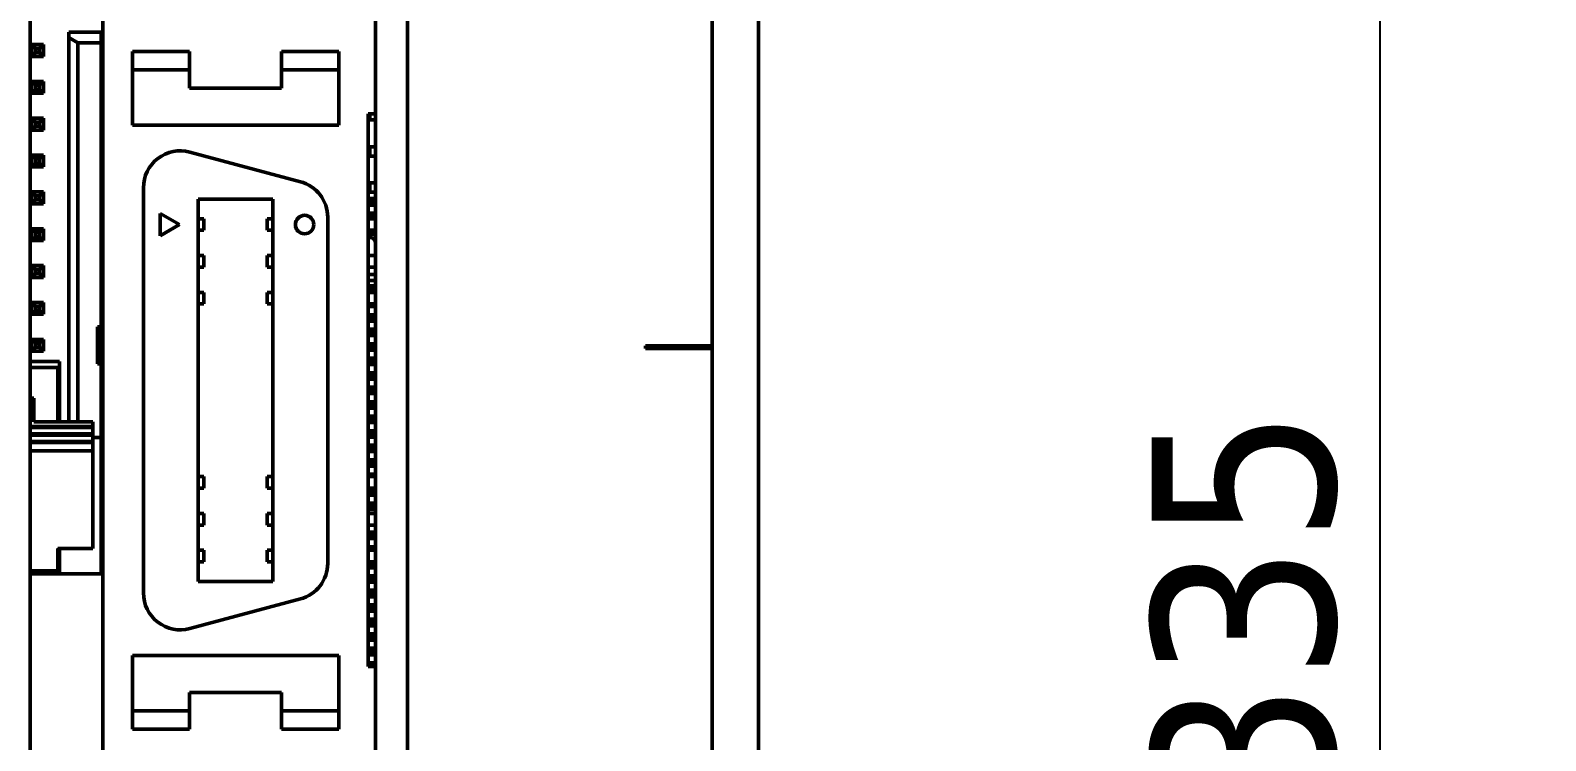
# Model space of a CAD drawing. Header units: millimetres. Extents: x 2121 to 4904, y 892 to 1933.
# Drawn here: x 2490 to 2542.2, y 1449.6 to 1474.1 of the extents above; entities that cross this region are included whole.
import ezdxf

# ---------------------------------------------------------------- set-up
doc = ezdxf.new("R2010")
doc.units = ezdxf.units.MM
doc.header["$LTSCALE"] = 1.8
doc.layers.add('외형선(ISO)', color=7, linetype='Continuous', lineweight=50)
doc.layers.add('치수(ISO)', color=7, linetype='Continuous', lineweight=25)
doc.styles.add('주 텍스트 (ISO)', font='')
doc.styles.get('주 텍스트 (ISO)').set_extended_font_data('Tahoma')
doc.dimstyles.new('기본값 (ISO)', dxfattribs={"dimscale": 1.8, "dimtxt": 3.5, "dimasz": 2.5, "dimexe": 3.175, "dimexo": 0, "dimgap": 0.762, "dimtad": 1, "dimrnd": 1e-08, "dimzin": 0, "dimtxsty": '주 텍스트 (ISO)', "dimcen": 0.09, "dimdle": 10, "dimclrd": 256, "dimclre": 256, "dimclrt": 256, "dimazin": 0, "dimtfac": 1.001486, "dimtmove": 0, "dimatfit": 3, "dimfxl": 1, "dimtolj": 1, "dimtzin": 0, "dimlwd": -1, "dimlwe": -1, "dimarcsym": 0})

# ---------------------------------------------------------------- blocks, each defined once
blk = doc.blocks.new('*D747')
at = {"layer": 'Defpoints', "color": 0}
for p in [(2503.341, 1621.494), (2503.941, 1286.494), (2536.504, 1286.494)]:
    blk.add_point(p, dxfattribs=at)
at = {"layer": '치수(ISO)', "color": 7}
for p, q in [((2503.341, 1621.494), (2542.219, 1621.494)), ((2536.504, 1616.994), (2536.504, 1290.994)), ((2503.941, 1286.494), (2542.219, 1286.494))]:
    blk.add_line(p, q, dxfattribs=at)
for points in [[(2537.254, 1616.994), (2535.754, 1616.994), (2536.504, 1621.494)], [(2535.754, 1290.994), (2537.254, 1290.994), (2536.504, 1286.494)]]:
    blk.add_solid(points, dxfattribs=at)
at = {"layer": '치수(ISO)', "color": 7, "insert": (2531.851, 1453.994), "char_height": 6.3, "attachment_point": 5, "rotation": 90, "style": '주 텍스트 (ISO)'}
blk.add_mtext('\\A1;335', dxfattribs=at)

msp = doc.modelspace()

# ---------------------------------------------------------------- linework, layer by layer
at = {"layer": '외형선(ISO)', "color": 7}
for p, q in [((2513.491, 1402.294), (2513.491, 1592.394)), ((2515.091, 1402.294), (2515.091, 1592.394)), ((2513.491, 1556.694), (2513.491, 1463.194)), ((2502.991, 1517.944), (2502.991, 1411.944)), ((2489.991, 1411.944), (2489.991, 1479.944)), ((2492.493, 1478.294), (2492.493, 1445.02)), ((2501.891, 1471.182), (2501.891, 1478.294)), ((2491.32, 1473.815), (2491.32, 1474.005)), ((2491.32, 1474.005), (2492.431, 1474.005)), ((2492.431, 1474.005), (2492.431, 1473.639)), ((2492.431, 1474.005), (2492.493, 1474.005)), ((2490.038, 1473.574), (2490.444, 1473.574)), ((2490.038, 1473.167), (2490.038, 1473.574)), ((2490.038, 1473.574), (2490.169, 1473.442)), ((2490.312, 1473.442), (2490.169, 1473.442)), ((2490.169, 1473.442), (2490.169, 1473.299)), ((2490.444, 1473.574), (2490.312, 1473.442)), ((2490.312, 1473.299), (2490.312, 1473.442)), ((2490.444, 1473.574), (2490.444, 1473.167)), ((2491.32, 1460.573), (2491.32, 1473.815)), ((2491.625, 1473.639), (2491.32, 1473.815)), ((2492.431, 1473.639), (2491.625, 1473.639)), ((2491.625, 1473.639), (2491.625, 1460.573)), ((2492.431, 1463.845), (2492.431, 1473.639)), ((2492.431, 1473.574), (2492.493, 1473.574)), ((2493.509, 1473.341), (2495.478, 1473.341)), ((2493.509, 1472.706), (2493.509, 1473.341)), ((2495.478, 1472.706), (2495.478, 1473.341)), ((2498.653, 1473.341), (2498.653, 1472.706)), ((2498.653, 1473.341), (2500.621, 1473.341)), ((2500.621, 1472.706), (2500.621, 1473.341)), ((2490.169, 1473.299), (2490.038, 1473.167)), ((2490.444, 1473.167), (2490.038, 1473.167)), ((2490.169, 1473.299), (2490.312, 1473.299)), ((2490.312, 1473.299), (2490.444, 1473.167)), ((2492.431, 1473.167), (2492.493, 1473.167)), ((2490.038, 1472.304), (2490.444, 1472.304)), ((2490.038, 1471.897), (2490.038, 1472.304)), ((2490.038, 1472.304), (2490.169, 1472.172)), ((2490.444, 1472.304), (2490.312, 1472.172)), ((2490.444, 1472.304), (2490.444, 1471.897)), ((2492.431, 1472.304), (2492.493, 1472.304)), ((2495.478, 1472.706), (2493.509, 1472.706)), ((2493.509, 1470.801), (2493.509, 1472.706)), ((2495.478, 1472.071), (2495.478, 1472.706)), ((2500.621, 1472.706), (2498.653, 1472.706)), ((2498.653, 1472.706), (2498.653, 1472.071)), ((2500.621, 1470.801), (2500.621, 1472.706)), ((2490.169, 1472.029), (2490.038, 1471.897)), ((2490.444, 1471.897), (2490.038, 1471.897)), ((2490.312, 1472.172), (2490.169, 1472.172)), ((2490.169, 1472.172), (2490.169, 1472.029)), ((2490.169, 1472.029), (2490.312, 1472.029)), ((2490.312, 1472.029), (2490.312, 1472.172)), ((2490.312, 1472.029), (2490.444, 1471.897)), ((2492.431, 1471.897), (2492.493, 1471.897)), ((2495.478, 1472.071), (2498.653, 1472.071)), ((2490.038, 1471.034), (2490.444, 1471.034)), ((2490.038, 1470.627), (2490.038, 1471.034)), ((2490.038, 1471.034), (2490.169, 1470.902)), ((2490.169, 1470.759), (2490.038, 1470.627)), ((2490.312, 1470.902), (2490.169, 1470.902)), ((2490.169, 1470.902), (2490.169, 1470.759)), ((2490.169, 1470.759), (2490.312, 1470.759)), ((2490.444, 1471.034), (2490.312, 1470.902)), ((2490.312, 1470.759), (2490.312, 1470.902)), ((2490.312, 1470.759), (2490.444, 1470.627)), ((2490.444, 1471.034), (2490.444, 1470.627)), ((2492.431, 1471.034), (2492.493, 1471.034)), ((2500.621, 1470.801), (2493.509, 1470.801)), ((2501.637, 1452.132), (2501.637, 1471.182)), ((2501.637, 1471.182), (2501.891, 1471.182)), ((2501.691, 1470.984), (2501.637, 1470.984)), ((2501.691, 1470.984), (2501.691, 1471.182)), ((2501.891, 1470.984), (2501.691, 1470.984)), ((2501.891, 1452.132), (2501.891, 1471.182)), ((2490.444, 1470.627), (2490.038, 1470.627)), ((2492.431, 1470.627), (2492.493, 1470.627)), ((2501.637, 1470.719), (2501.641, 1470.719)), ((2501.641, 1470.319), (2501.637, 1470.319)), ((2501.641, 1470.319), (2501.641, 1470.719)), ((2490.038, 1469.764), (2490.444, 1469.764)), ((2490.038, 1469.357), (2490.038, 1469.764)), ((2490.038, 1469.764), (2490.169, 1469.632)), ((2490.444, 1469.764), (2490.312, 1469.632)), ((2490.444, 1469.764), (2490.444, 1469.357)), ((2492.431, 1469.764), (2492.493, 1469.764)), ((2495.489, 1469.869), (2499.299, 1468.848)), ((2501.691, 1470.054), (2501.637, 1470.054)), ((2501.691, 1469.734), (2501.637, 1469.734)), ((2501.691, 1469.734), (2501.691, 1470.054)), ((2501.891, 1470.054), (2501.691, 1470.054)), ((2501.891, 1469.734), (2501.691, 1469.734)), ((2490.169, 1469.489), (2490.038, 1469.357)), ((2490.444, 1469.357), (2490.038, 1469.357)), ((2490.312, 1469.632), (2490.169, 1469.632)), ((2490.169, 1469.632), (2490.169, 1469.489)), ((2490.169, 1469.489), (2490.312, 1469.489)), ((2490.312, 1469.489), (2490.312, 1469.632)), ((2490.312, 1469.489), (2490.444, 1469.357)), ((2492.431, 1469.357), (2492.493, 1469.357)), ((2501.637, 1469.469), (2501.641, 1469.469)), ((2501.641, 1469.069), (2501.641, 1469.469)), ((2493.89, 1463.562), (2493.89, 1468.642)), ((2501.641, 1469.069), (2501.637, 1469.069)), ((2501.691, 1468.804), (2501.637, 1468.804)), ((2501.691, 1468.484), (2501.691, 1468.804)), ((2501.891, 1468.804), (2501.691, 1468.804)), ((2490.038, 1468.494), (2490.444, 1468.494)), ((2490.038, 1468.087), (2490.038, 1468.494)), ((2490.038, 1468.494), (2490.169, 1468.362)), ((2490.169, 1468.219), (2490.038, 1468.087)), ((2490.312, 1468.362), (2490.169, 1468.362)), ((2490.169, 1468.362), (2490.169, 1468.219)), ((2490.169, 1468.219), (2490.312, 1468.219)), ((2490.444, 1468.494), (2490.312, 1468.362)), ((2490.312, 1468.219), (2490.312, 1468.362)), ((2490.312, 1468.219), (2490.444, 1468.087)), ((2490.444, 1468.494), (2490.444, 1468.087)), ((2492.431, 1468.494), (2492.493, 1468.494)), ((2495.778, 1455.071), (2495.778, 1468.244)), ((2495.778, 1468.244), (2498.353, 1468.244)), ((2498.353, 1468.244), (2498.353, 1455.071)), ((2501.691, 1468.484), (2501.637, 1468.484)), ((2501.681, 1468.264), (2501.637, 1468.264)), ((2501.637, 1468.219), (2501.641, 1468.219)), ((2501.641, 1467.572), (2501.641, 1468.219)), ((2501.763, 1468.264), (2501.681, 1468.264)), ((2501.891, 1468.484), (2501.691, 1468.484)), ((2501.863, 1468.264), (2501.763, 1468.264)), ((2501.763, 1468.264), (2501.763, 1468.044)), ((2501.863, 1468.264), (2501.863, 1468.044)), ((2490.444, 1468.087), (2490.038, 1468.087)), ((2492.431, 1468.087), (2492.493, 1468.087)), ((2494.463, 1467.757), (2494.463, 1466.987)), ((2494.463, 1467.757), (2495.13, 1467.372)), ((2500.24, 1467.621), (2500.24, 1463.562)), ((2501.641, 1468.044), (2501.681, 1468.044)), ((2501.681, 1467.764), (2501.641, 1467.764)), ((2501.681, 1468.044), (2501.763, 1468.044)), ((2501.763, 1467.764), (2501.681, 1467.764)), ((2501.863, 1468.044), (2501.763, 1468.044)), ((2501.863, 1467.764), (2501.763, 1467.764)), ((2501.763, 1467.764), (2501.763, 1467.572)), ((2501.863, 1467.764), (2501.863, 1467.572)), ((2490.038, 1467.224), (2490.444, 1467.224)), ((2490.038, 1466.817), (2490.038, 1467.224)), ((2490.038, 1467.224), (2490.169, 1467.092)), ((2490.312, 1467.092), (2490.169, 1467.092)), ((2490.169, 1467.092), (2490.169, 1466.949)), ((2490.444, 1467.224), (2490.312, 1467.092)), ((2490.312, 1466.949), (2490.312, 1467.092)), ((2490.444, 1467.224), (2490.444, 1466.817)), ((2492.431, 1467.224), (2492.493, 1467.224)), ((2495.13, 1467.372), (2494.463, 1466.987)), ((2495.778, 1467.572), (2495.977, 1467.572)), ((2495.977, 1467.173), (2495.778, 1467.173)), ((2495.977, 1467.572), (2495.977, 1467.173)), ((2498.154, 1467.173), (2498.154, 1467.572)), ((2498.154, 1467.572), (2498.353, 1467.572)), ((2498.353, 1467.173), (2498.154, 1467.173)), ((2501.891, 1467.572), (2501.637, 1467.572)), ((2501.637, 1467.173), (2501.891, 1467.173)), ((2501.841, 1467.144), (2501.637, 1467.144)), ((2501.763, 1467.144), (2501.763, 1467.044)), ((2501.841, 1467.144), (2501.841, 1467.173)), ((2501.863, 1467.173), (2501.863, 1467.044)), ((2490.169, 1466.949), (2490.038, 1466.817)), ((2490.444, 1466.817), (2490.038, 1466.817)), ((2490.169, 1466.949), (2490.312, 1466.949)), ((2490.312, 1466.949), (2490.444, 1466.817)), ((2492.431, 1466.817), (2492.493, 1466.817)), ((2501.637, 1467.044), (2501.681, 1467.044)), ((2501.691, 1466.924), (2501.637, 1466.924)), ((2501.641, 1466.624), (2501.641, 1466.302)), ((2501.681, 1467.044), (2501.763, 1467.044)), ((2501.863, 1467.044), (2501.763, 1467.044)), ((2495.778, 1466.302), (2495.977, 1466.302)), ((2495.977, 1466.302), (2495.977, 1465.903)), ((2498.154, 1465.903), (2498.154, 1466.302)), ((2498.154, 1466.302), (2498.353, 1466.302)), ((2501.637, 1466.544), (2501.641, 1466.544)), ((2501.891, 1466.302), (2501.637, 1466.302)), ((2490.038, 1465.954), (2490.444, 1465.954)), ((2490.038, 1465.547), (2490.038, 1465.954)), ((2490.038, 1465.954), (2490.169, 1465.822)), ((2490.169, 1465.679), (2490.038, 1465.547)), ((2490.444, 1465.547), (2490.038, 1465.547)), ((2490.312, 1465.822), (2490.169, 1465.822)), ((2490.169, 1465.822), (2490.169, 1465.679)), ((2490.169, 1465.679), (2490.312, 1465.679)), ((2490.444, 1465.954), (2490.312, 1465.822)), ((2490.312, 1465.679), (2490.312, 1465.822)), ((2490.312, 1465.679), (2490.444, 1465.547)), ((2490.444, 1465.954), (2490.444, 1465.547)), ((2492.431, 1465.954), (2492.493, 1465.954)), ((2492.431, 1465.547), (2492.493, 1465.547)), ((2495.977, 1465.903), (2495.778, 1465.903)), ((2498.353, 1465.903), (2498.154, 1465.903)), ((2501.891, 1465.903), (2501.637, 1465.903)), ((2501.641, 1465.764), (2501.637, 1465.764)), ((2501.637, 1465.544), (2501.641, 1465.544)), ((2501.641, 1465.903), (2501.641, 1465.644)), ((2501.641, 1465.644), (2501.891, 1465.644)), ((2501.641, 1465.644), (2501.641, 1465.444)), ((2495.778, 1465.032), (2495.977, 1465.032)), ((2495.977, 1465.032), (2495.977, 1464.633)), ((2498.154, 1464.633), (2498.154, 1465.032)), ((2498.154, 1465.032), (2498.353, 1465.032)), ((2501.681, 1465.264), (2501.637, 1465.264)), ((2501.637, 1465.044), (2501.681, 1465.044)), ((2501.891, 1465.032), (2501.637, 1465.032)), ((2501.641, 1465.444), (2501.891, 1465.444)), ((2501.763, 1465.264), (2501.681, 1465.264)), ((2501.681, 1465.044), (2501.763, 1465.044)), ((2501.863, 1465.264), (2501.763, 1465.264)), ((2501.763, 1465.264), (2501.763, 1465.044)), ((2501.863, 1465.044), (2501.763, 1465.044)), ((2501.863, 1465.264), (2501.863, 1465.044)), ((2490.038, 1464.684), (2490.444, 1464.684)), ((2490.038, 1464.277), (2490.038, 1464.684)), ((2490.038, 1464.684), (2490.169, 1464.552)), ((2490.312, 1464.552), (2490.169, 1464.552)), ((2490.169, 1464.552), (2490.169, 1464.409)), ((2490.444, 1464.684), (2490.312, 1464.552)), ((2490.312, 1464.409), (2490.312, 1464.552)), ((2490.444, 1464.684), (2490.444, 1464.277)), ((2492.431, 1464.684), (2492.493, 1464.684)), ((2495.977, 1464.633), (2495.778, 1464.633)), ((2498.353, 1464.633), (2498.154, 1464.633)), ((2501.637, 1464.633), (2501.891, 1464.633)), ((2501.637, 1464.544), (2501.681, 1464.544)), ((2501.681, 1464.544), (2501.763, 1464.544)), ((2501.763, 1464.633), (2501.763, 1464.544)), ((2501.863, 1464.544), (2501.763, 1464.544)), ((2501.863, 1464.633), (2501.863, 1464.544)), ((2490.169, 1464.409), (2490.038, 1464.277)), ((2490.444, 1464.277), (2490.038, 1464.277)), ((2490.169, 1464.409), (2490.312, 1464.409)), ((2490.312, 1464.409), (2490.444, 1464.277)), ((2492.431, 1464.277), (2492.493, 1464.277)), ((2501.681, 1464.264), (2501.637, 1464.264)), ((2501.637, 1464.044), (2501.681, 1464.044)), ((2501.763, 1464.264), (2501.681, 1464.264)), ((2501.681, 1464.044), (2501.763, 1464.044)), ((2501.863, 1464.264), (2501.763, 1464.264)), ((2501.763, 1464.264), (2501.763, 1464.044)), ((2501.863, 1464.044), (2501.763, 1464.044)), ((2501.863, 1464.264), (2501.863, 1464.044)), ((2492.304, 1463.845), (2492.304, 1462.575)), ((2492.304, 1463.845), (2492.431, 1463.845)), ((2492.431, 1463.21), (2492.431, 1463.845)), ((2493.89, 1454.672), (2493.89, 1463.562)), ((2500.24, 1463.562), (2500.24, 1455.693)), ((2501.681, 1463.764), (2501.637, 1463.764)), ((2501.637, 1463.544), (2501.681, 1463.544)), ((2501.763, 1463.764), (2501.681, 1463.764)), ((2501.681, 1463.544), (2501.763, 1463.544)), ((2501.863, 1463.764), (2501.763, 1463.764)), ((2501.763, 1463.764), (2501.763, 1463.544)), ((2501.863, 1463.544), (2501.763, 1463.544)), ((2501.863, 1463.764), (2501.863, 1463.544)), ((2490.038, 1463.414), (2490.444, 1463.414)), ((2490.038, 1463.007), (2490.038, 1463.414)), ((2490.038, 1463.414), (2490.169, 1463.282)), ((2490.169, 1463.139), (2490.038, 1463.007)), ((2490.444, 1463.007), (2490.038, 1463.007)), ((2490.312, 1463.282), (2490.169, 1463.282)), ((2490.169, 1463.282), (2490.169, 1463.139)), ((2490.169, 1463.139), (2490.312, 1463.139)), ((2490.444, 1463.414), (2490.312, 1463.282)), ((2490.312, 1463.139), (2490.312, 1463.282)), ((2490.312, 1463.139), (2490.444, 1463.007)), ((2490.444, 1463.414), (2490.444, 1463.007)), ((2492.304, 1463.21), (2492.431, 1463.21)), ((2492.431, 1463.414), (2492.493, 1463.414)), ((2492.431, 1462.575), (2492.431, 1463.21)), ((2492.431, 1463.007), (2492.493, 1463.007)), ((2501.681, 1463.264), (2501.637, 1463.264)), ((2501.637, 1463.044), (2501.681, 1463.044)), ((2501.763, 1463.264), (2501.681, 1463.264)), ((2501.681, 1463.044), (2501.763, 1463.044)), ((2501.863, 1463.264), (2501.763, 1463.264)), ((2501.763, 1463.264), (2501.763, 1463.044)), ((2501.863, 1463.044), (2501.763, 1463.044)), ((2501.863, 1463.264), (2501.863, 1463.044)), ((2511.191, 1463.094), (2511.191, 1463.194)), ((2511.191, 1463.194), (2513.491, 1463.194)), ((2511.791, 1463.094), (2511.191, 1463.094)), ((2513.491, 1463.094), (2511.791, 1463.094)), ((2489.991, 1462.652), (2491.003, 1462.652)), ((2489.991, 1462.444), (2490.939, 1462.444)), ((2490.939, 1462.367), (2490.939, 1462.444)), ((2491.003, 1462.652), (2491.003, 1460.573)), ((2492.304, 1462.575), (2492.431, 1462.575)), ((2492.431, 1460.035), (2492.431, 1462.575)), ((2501.681, 1462.764), (2501.637, 1462.764)), ((2501.637, 1462.544), (2501.681, 1462.544)), ((2501.763, 1462.764), (2501.681, 1462.764)), ((2501.681, 1462.544), (2501.763, 1462.544)), ((2501.863, 1462.764), (2501.763, 1462.764)), ((2501.763, 1462.764), (2501.763, 1462.544)), ((2501.863, 1462.544), (2501.763, 1462.544)), ((2501.863, 1462.764), (2501.863, 1462.544)), ((2490.939, 1460.573), (2490.939, 1462.367)), ((2501.681, 1462.264), (2501.637, 1462.264)), ((2501.637, 1462.044), (2501.681, 1462.044)), ((2501.763, 1462.264), (2501.681, 1462.264)), ((2501.681, 1462.044), (2501.763, 1462.044)), ((2501.863, 1462.264), (2501.763, 1462.264)), ((2501.763, 1462.264), (2501.763, 1462.044)), ((2501.863, 1462.044), (2501.763, 1462.044)), ((2501.863, 1462.264), (2501.863, 1462.044)), ((2489.991, 1461.391), (2490.114, 1461.391)), ((2490.114, 1461.391), (2490.114, 1461.236)), ((2501.681, 1461.764), (2501.637, 1461.764)), ((2501.637, 1461.544), (2501.681, 1461.544)), ((2501.763, 1461.764), (2501.681, 1461.764)), ((2501.681, 1461.544), (2501.763, 1461.544)), ((2501.863, 1461.764), (2501.763, 1461.764)), ((2501.763, 1461.764), (2501.763, 1461.544)), ((2501.863, 1461.544), (2501.763, 1461.544)), ((2501.863, 1461.764), (2501.863, 1461.544)), ((2490.114, 1461.153), (2489.991, 1461.153)), ((2490.114, 1460.932), (2489.991, 1460.932)), ((2490.114, 1460.893), (2489.991, 1460.893)), ((2490.114, 1461.153), (2490.114, 1461.236)), ((2490.114, 1461.153), (2490.114, 1460.932)), ((2490.114, 1460.893), (2490.114, 1460.932)), ((2490.114, 1460.893), (2490.114, 1460.672)), ((2501.681, 1461.264), (2501.637, 1461.264)), ((2501.637, 1461.044), (2501.681, 1461.044)), ((2501.763, 1461.264), (2501.681, 1461.264)), ((2501.681, 1461.044), (2501.763, 1461.044)), ((2501.863, 1461.264), (2501.763, 1461.264)), ((2501.763, 1461.264), (2501.763, 1461.044)), ((2501.863, 1461.044), (2501.763, 1461.044)), ((2501.863, 1461.264), (2501.863, 1461.044)), ((2490.114, 1460.672), (2489.991, 1460.672)), ((2490.114, 1460.633), (2489.991, 1460.633)), ((2492.146, 1460.412), (2489.991, 1460.412)), ((2492.146, 1460.373), (2489.991, 1460.373)), ((2490.114, 1460.633), (2490.114, 1460.672)), ((2490.114, 1460.633), (2490.114, 1460.573)), ((2492.146, 1460.573), (2490.114, 1460.573)), ((2492.146, 1460.573), (2492.146, 1460.412)), ((2492.146, 1460.373), (2492.146, 1460.412)), ((2492.146, 1460.373), (2492.146, 1460.152)), ((2501.681, 1460.764), (2501.637, 1460.764)), ((2501.637, 1460.544), (2501.681, 1460.544)), ((2501.763, 1460.764), (2501.681, 1460.764)), ((2501.681, 1460.544), (2501.763, 1460.544)), ((2501.863, 1460.764), (2501.763, 1460.764)), ((2501.763, 1460.764), (2501.763, 1460.544)), ((2501.863, 1460.544), (2501.763, 1460.544)), ((2501.863, 1460.764), (2501.863, 1460.544)), ((2492.146, 1460.152), (2489.991, 1460.152)), ((2492.146, 1460.113), (2489.991, 1460.113)), ((2492.146, 1459.892), (2489.991, 1459.892)), ((2492.146, 1459.854), (2489.991, 1459.854)), ((2492.146, 1460.113), (2492.146, 1460.152)), ((2492.146, 1460.113), (2492.146, 1459.892)), ((2492.146, 1460.035), (2492.431, 1460.035)), ((2492.146, 1459.854), (2492.146, 1459.892)), ((2492.146, 1459.854), (2492.146, 1459.57)), ((2492.431, 1460.035), (2492.431, 1456.546)), ((2501.681, 1460.264), (2501.637, 1460.264)), ((2501.637, 1460.044), (2501.681, 1460.044)), ((2501.681, 1459.764), (2501.637, 1459.764)), ((2501.763, 1460.264), (2501.681, 1460.264)), ((2501.681, 1460.044), (2501.763, 1460.044)), ((2501.763, 1459.764), (2501.681, 1459.764)), ((2501.863, 1460.264), (2501.763, 1460.264)), ((2501.763, 1460.264), (2501.763, 1460.044)), ((2501.863, 1460.044), (2501.763, 1460.044)), ((2501.863, 1459.764), (2501.763, 1459.764)), ((2501.763, 1459.764), (2501.763, 1459.544)), ((2501.863, 1460.264), (2501.863, 1460.044)), ((2501.863, 1459.764), (2501.863, 1459.544)), ((2492.146, 1459.57), (2489.991, 1459.57)), ((2492.146, 1459.544), (2492.146, 1459.57)), ((2492.146, 1457.464), (2492.146, 1459.544)), ((2501.637, 1459.544), (2501.681, 1459.544)), ((2501.681, 1459.264), (2501.637, 1459.264)), ((2501.681, 1459.544), (2501.763, 1459.544)), ((2501.763, 1459.264), (2501.681, 1459.264)), ((2501.863, 1459.544), (2501.763, 1459.544)), ((2501.863, 1459.264), (2501.763, 1459.264)), ((2501.763, 1459.264), (2501.763, 1459.044)), ((2501.863, 1459.264), (2501.863, 1459.044)), ((2501.637, 1459.044), (2501.681, 1459.044)), ((2501.681, 1458.764), (2501.637, 1458.764)), ((2501.681, 1459.044), (2501.763, 1459.044)), ((2501.763, 1458.764), (2501.681, 1458.764)), ((2501.863, 1459.044), (2501.763, 1459.044)), ((2501.863, 1458.764), (2501.763, 1458.764)), ((2501.763, 1458.764), (2501.763, 1458.682)), ((2501.863, 1458.764), (2501.863, 1458.682)), ((2495.778, 1458.682), (2495.977, 1458.682)), ((2495.977, 1458.283), (2495.778, 1458.283)), ((2495.977, 1458.682), (2495.977, 1458.283)), ((2498.154, 1458.283), (2498.154, 1458.682)), ((2498.154, 1458.682), (2498.353, 1458.682)), ((2498.353, 1458.283), (2498.154, 1458.283)), ((2501.891, 1458.682), (2501.637, 1458.682)), ((2501.637, 1458.283), (2501.891, 1458.283)), ((2501.681, 1458.264), (2501.637, 1458.264)), ((2501.763, 1458.264), (2501.681, 1458.264)), ((2501.863, 1458.264), (2501.763, 1458.264)), ((2501.763, 1458.264), (2501.763, 1458.044)), ((2501.863, 1458.264), (2501.863, 1458.044)), ((2492.493, 1457.876), (2492.431, 1457.876)), ((2501.637, 1458.044), (2501.681, 1458.044)), ((2501.681, 1457.764), (2501.637, 1457.764)), ((2501.681, 1458.044), (2501.763, 1458.044)), ((2501.763, 1457.764), (2501.681, 1457.764)), ((2501.863, 1458.044), (2501.763, 1458.044)), ((2501.863, 1457.764), (2501.763, 1457.764)), ((2501.763, 1457.764), (2501.763, 1457.544)), ((2501.863, 1457.764), (2501.863, 1457.544)), ((2492.146, 1457.464), (2492.146, 1456.791)), ((2495.977, 1457.412), (2495.778, 1457.412)), ((2495.977, 1457.013), (2495.977, 1457.412)), ((2498.154, 1457.412), (2498.154, 1457.013)), ((2498.353, 1457.412), (2498.154, 1457.412)), ((2501.637, 1457.544), (2501.681, 1457.544)), ((2501.637, 1457.412), (2501.891, 1457.412)), ((2501.681, 1457.544), (2501.763, 1457.544)), ((2501.863, 1457.544), (2501.763, 1457.544)), ((2492.146, 1456.208), (2492.146, 1456.791)), ((2495.778, 1457.013), (2495.977, 1457.013)), ((2498.154, 1457.013), (2498.353, 1457.013)), ((2501.637, 1457.013), (2501.891, 1457.013)), ((2501.681, 1456.764), (2501.637, 1456.764)), ((2501.763, 1456.764), (2501.681, 1456.764)), ((2501.863, 1456.764), (2501.763, 1456.764)), ((2501.763, 1456.764), (2501.763, 1456.544)), ((2501.863, 1456.764), (2501.863, 1456.544)), ((2490.939, 1455.462), (2490.939, 1456.208)), ((2490.939, 1456.208), (2492.146, 1456.208)), ((2491.003, 1456.208), (2491.003, 1456.171)), ((2491.003, 1455.336), (2491.003, 1456.171)), ((2492.431, 1456.171), (2492.431, 1456.546)), ((2492.431, 1455.336), (2492.431, 1456.171)), ((2495.977, 1456.142), (2495.778, 1456.142)), ((2495.977, 1455.743), (2495.977, 1456.142)), ((2498.154, 1456.142), (2498.154, 1455.743)), ((2498.353, 1456.142), (2498.154, 1456.142)), ((2501.637, 1456.544), (2501.681, 1456.544)), ((2501.681, 1456.264), (2501.637, 1456.264)), ((2501.637, 1456.142), (2501.891, 1456.142)), ((2501.681, 1456.544), (2501.763, 1456.544)), ((2501.763, 1456.264), (2501.681, 1456.264)), ((2501.863, 1456.544), (2501.763, 1456.544)), ((2501.863, 1456.264), (2501.763, 1456.264)), ((2501.763, 1456.264), (2501.763, 1456.142)), ((2501.863, 1456.264), (2501.863, 1456.142)), ((2495.778, 1455.743), (2495.977, 1455.743)), ((2498.154, 1455.743), (2498.353, 1455.743)), ((2501.891, 1455.743), (2501.637, 1455.743)), ((2501.763, 1455.743), (2501.763, 1455.544)), ((2501.863, 1455.743), (2501.863, 1455.544)), ((2489.991, 1455.435), (2490.939, 1455.435)), ((2489.991, 1455.336), (2491.003, 1455.336)), ((2490.939, 1455.462), (2490.939, 1455.435)), ((2491.003, 1455.336), (2492.431, 1455.336)), ((2492.431, 1455.336), (2492.493, 1455.336)), ((2498.353, 1455.071), (2495.778, 1455.071)), ((2501.637, 1455.544), (2501.681, 1455.544)), ((2501.681, 1455.264), (2501.637, 1455.264)), ((2501.681, 1455.544), (2501.763, 1455.544)), ((2501.763, 1455.264), (2501.681, 1455.264)), ((2501.863, 1455.544), (2501.763, 1455.544)), ((2501.863, 1455.264), (2501.763, 1455.264)), ((2501.763, 1455.264), (2501.763, 1455.044)), ((2501.863, 1455.264), (2501.863, 1455.044)), ((2501.637, 1455.044), (2501.681, 1455.044)), ((2501.681, 1454.764), (2501.637, 1454.764)), ((2501.637, 1454.544), (2501.681, 1454.544)), ((2501.681, 1455.044), (2501.763, 1455.044)), ((2501.763, 1454.764), (2501.681, 1454.764)), ((2501.681, 1454.544), (2501.763, 1454.544)), ((2501.863, 1455.044), (2501.763, 1455.044)), ((2501.863, 1454.764), (2501.763, 1454.764)), ((2501.763, 1454.764), (2501.763, 1454.544)), ((2501.863, 1454.544), (2501.763, 1454.544)), ((2501.863, 1454.764), (2501.863, 1454.544)), ((2499.299, 1454.466), (2495.489, 1453.446)), ((2501.681, 1454.264), (2501.637, 1454.264)), ((2501.637, 1454.044), (2501.681, 1454.044)), ((2501.763, 1454.264), (2501.681, 1454.264)), ((2501.681, 1454.044), (2501.763, 1454.044)), ((2501.863, 1454.264), (2501.763, 1454.264)), ((2501.763, 1454.264), (2501.763, 1454.044)), ((2501.863, 1454.044), (2501.763, 1454.044)), ((2501.863, 1454.264), (2501.863, 1454.044)), ((2501.681, 1453.764), (2501.637, 1453.764)), ((2501.637, 1453.544), (2501.681, 1453.544)), ((2501.763, 1453.764), (2501.681, 1453.764)), ((2501.681, 1453.544), (2501.763, 1453.544)), ((2501.863, 1453.764), (2501.763, 1453.764)), ((2501.763, 1453.764), (2501.763, 1453.544)), ((2501.863, 1453.544), (2501.763, 1453.544)), ((2501.863, 1453.764), (2501.863, 1453.544)), ((2501.681, 1453.264), (2501.637, 1453.264)), ((2501.637, 1453.044), (2501.681, 1453.044)), ((2501.763, 1453.264), (2501.681, 1453.264)), ((2501.681, 1453.044), (2501.763, 1453.044)), ((2501.863, 1453.264), (2501.763, 1453.264)), ((2501.763, 1453.264), (2501.763, 1453.044)), ((2501.863, 1453.044), (2501.763, 1453.044)), ((2501.863, 1453.264), (2501.863, 1453.044)), ((2493.509, 1452.513), (2500.621, 1452.513)), ((2493.509, 1450.608), (2493.509, 1452.513)), ((2500.621, 1450.608), (2500.621, 1452.513)), ((2501.681, 1452.764), (2501.637, 1452.764)), ((2501.637, 1452.544), (2501.681, 1452.544)), ((2501.763, 1452.764), (2501.681, 1452.764)), ((2501.681, 1452.544), (2501.763, 1452.544)), ((2501.863, 1452.764), (2501.763, 1452.764)), ((2501.763, 1452.764), (2501.763, 1452.544)), ((2501.863, 1452.544), (2501.763, 1452.544)), ((2501.863, 1452.764), (2501.863, 1452.544)), ((2501.681, 1452.264), (2501.637, 1452.264)), ((2501.891, 1452.132), (2501.637, 1452.132)), ((2501.763, 1452.264), (2501.681, 1452.264)), ((2501.863, 1452.264), (2501.763, 1452.264)), ((2501.763, 1452.264), (2501.763, 1452.132)), ((2501.863, 1452.264), (2501.863, 1452.132)), ((2501.891, 1445.02), (2501.891, 1452.132)), ((2495.478, 1450.608), (2495.478, 1451.243)), ((2498.653, 1451.243), (2495.478, 1451.243)), ((2498.653, 1451.243), (2498.653, 1450.608)), ((2493.509, 1450.608), (2495.478, 1450.608)), ((2493.509, 1449.973), (2493.509, 1450.608)), ((2495.478, 1450.608), (2495.478, 1449.973)), ((2498.653, 1450.608), (2498.653, 1449.973)), ((2498.653, 1450.608), (2500.621, 1450.608)), ((2500.621, 1449.973), (2500.621, 1450.608)), ((2495.478, 1449.973), (2493.509, 1449.973)), ((2500.621, 1449.973), (2498.653, 1449.973))]:
    msp.add_line(p, q, dxfattribs=at)
msp.add_circle((2499.445, 1467.372), 0.318, dxfattribs=at)
for centre, radius, start, end in [((2495.16, 1468.642), 1.27, 75, 180), ((2498.97, 1467.621), 1.27, 0, 75), ((2501.591, 1466.624), 0.05, 0, 23.0739), ((2501.691, 1466.724), 0.2, 0, 90), ((2490.622, 1456.352), 0.381, 326.4427, 337.7449), ((2498.97, 1455.693), 1.27, 285, 0), ((2495.16, 1454.672), 1.27, 180, 285)]:
    msp.add_arc(centre, radius, start, end, dxfattribs=at)

# ---------------------------------------------------------------- dimensions: what is measured, and where the dimension line sits
at = {"layer": '치수(ISO)', "color": 7}
dim = msp.add_linear_dim(base=(2536.504, 1286.494), p1=(2503.341, 1621.494), p2=(2503.941, 1286.494), angle=90, dimstyle='기본값 (ISO)', override={"dimzin": 8, "dimdsep": 46, "dimclrd": 7, "dimclre": 7, "dimclrt": 7, "dimtofl": 0, "dimatfit": 1}, dxfattribs=at)
dim.commit()
dim.dimension.update_dxf_attribs({"geometry": '*D747', "text_midpoint": (2531.851, 1453.994)})

doc.saveas('drawing.dxf')
